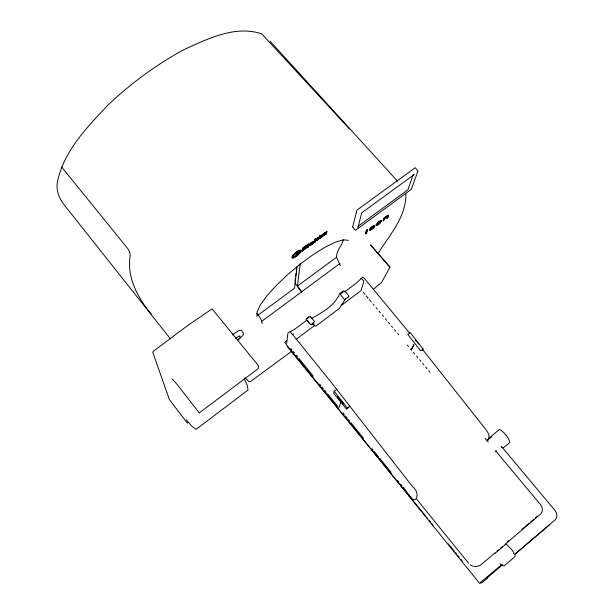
<?xml version="1.0" encoding="UTF-8"?>
<svg xmlns="http://www.w3.org/2000/svg" width="614" height="614" viewBox="0 0 614 614"><rect width="100%" height="100%" fill="white"/><g stroke="black" fill="none" stroke-linecap="round" stroke-linejoin="round"><path stroke-width="0.92" d="M257.005 316.394L257.128 311.697L260.543 304.621L267.113 295.595L276.446 285.264L287.866 274.412L300.484 263.882L313.309 254.526L325.313 247.074L335.582 242.062L343.403 239.782L348.291 240.32M374.302 225.852L373.512 226.673L374.302 225.691M374.425 226.006C373.197 224.77 367.702 229.882 370.127 230.442C373.166 228.477 377.856 223.949 370.342 229.575M405.892 193.763C406.345 216.949 389.383 235.154 377.909 253.728M370.395 229.644L371.293 227.978L373.466 226.528M549.3 524.985L515.177 553.905M286.715 343.364L287.897 333.118L289.816 331.698L291.566 333.272M313.109 322.657L313.263 323.501M295.042 281.082L295.372 278.288M295.587 276.423L295.917 273.629M296.24 270.828L296.57 268.034M297.107 266.484L294.543 288.219L258.041 315.128M301.773 291.995L297.414 286.101L300.277 263.306M303.592 248.923L303.7 248.071L306.693 245.899L306.501 245.224L302.525 248.125L302.157 251.065L306.57 247.964M302.395 251.349L302.763 248.409L306.747 245.516M303.186 249.975L303.308 249.008L306.294 246.951L303.354 248.632L303.7 248.071M303.423 250.259L303.546 249.292L306.294 246.951M306.056 246.667L306.248 247.327M306.501 245.224L306.693 245.899M302.84 250.558L306.332 247.68M307.2 247.388L307.606 244.426L308.573 243.72L308.397 246.974L307.2 247.388L308.397 246.974M307.437 247.672L307.844 244.71L308.811 244.011M310.761 243.72L312.564 242.323M312.726 242.522A1.827 0.453 -40 0 0 312.004 242.814L311.045 243.574A1.85 0.453 -40 0 0 310.4 244.441L312.802 242.614M310.062 244.487L313.539 241.801M310.323 244.832L313.777 242.085M315.389 240.527L315.473 241.816L314.522 242.507L314.744 239.23L315.941 238.815L315.665 240.573L315.703 238.524M314.522 242.507L314.982 239.514L315.941 238.815M319.303 236.175L318.965 238.232A1.896 0.46 -40.1 0 0 319.756 238.201A1.949 0.476 -40.1 0 0 320.178 237.94A4.183 1.028 -40.1 0 0 321.582 236.858L321.82 237.142A4.183 1.028 -40.1 0 1 320.416 238.224A1.949 0.476 -40.1 0 1 320.001 238.485A1.896 0.46 -40.1 0 1 319.196 238.524L320.209 235.515L319.549 236.459M305.879 319.242L309.195 316.433M320.101 236.175L321.905 235.316L320.339 236.459L320.209 235.515M320.339 236.459L320.447 235.799M321.644 236.804L321.46 236.628A2.817 0.691 -40.1 0 1 320.738 237.219L319.879 237.572L320.04 236.536L321.667 235.032M321.882 237.088L321.698 236.912A2.817 0.691 -40.1 0 1 320.968 237.503L320.117 237.856L320.278 236.82L321.905 235.316M310.231 317.039L310.339 316.44L314.491 321.498L313.601 322.91L310.899 324.936L306.762 319.879M325.719 234.341L325.481 234.057A1.804 0.437 -40.2 0 1 323.724 235.4L323.348 235.515A2.732 0.668 -40.2 0 1 323.279 235.032A1.773 0.43 -40.2 0 1 324.353 233.819A1.773 0.43 -40.2 0 1 325.719 232.99L325.719 234.341L326.571 233.727L326.709 231.332L325.927 232.552A2.157 0.53 -40.2 0 0 324.729 233.213A3.661 0.89 -40.2 0 0 323.593 234.149A2.218 0.545 -40.2 0 0 322.703 235.116A3.768 0.921 -40.2 0 0 322.273 236.037M325.267 233.773L325.466 232.714A1.804 0.445 -40.2 0 0 324.146 233.635A1.804 0.445 -40.2 0 0 323.056 234.87M326.049 232.514L326.955 231.616M326.709 231.332L326.571 233.727M381.34 220.771L379.375 223.481L376.19 225.453M340.402 265.678L336.541 257.266C336.334 250.535 341.798 246.045 343.333 239.959M357.924 227.679L361.7 212.866L414.151 174.568M487.777 577.835L482.19 582.502L480.371 583.093M365.476 233.727L366.466 230.15L367.502 229.39L366.627 233.12L365.476 233.727L366.504 232.967L367.502 229.39M365.606 233.873L366.596 230.304L367.625 229.544M349.466 128.902L261.725 33.847C235.277 25.051 208.169 38.628 184.446 49.396C156.961 64.186 131.749 82.798 108.962 104.096C88.071 126.085 64.854 149.632 57.8 180.14C55.383 189.281 58.959 198.66 64.838 205.682L170.446 338.882M383.19 220.679L385.753 217.041A2.594 0.568 -40.8 0 1 386.95 216.143L387.081 216.289A2.594 0.568 -40.8 0 0 385.876 217.187L383.313 220.825L384.019 218.016C385.185 216.504 384.855 218.523 384.894 217.371M383.313 220.825L384.141 218.162L385.024 217.517M384.901 217.909L387.81 215.491A1.85 0.407 -40.8 0 1 388.478 215.376L387.848 217.486L386.927 218.162L387.25 216.013M386.927 218.162L387.449 216.519M386.805 218.016L387.726 217.341L388.355 215.23A1.85 0.407 -40.8 0 0 387.68 215.337L384.771 217.763M336.702 389.36L334.223 391.279L333.64 393.037L334.193 393.973L346.618 409.208L349.773 406.115M413.161 174.66L407.965 189.726L358.023 226.336M337.401 396.828L337.554 396.398M338.859 407.788L340.931 402.208M343.157 403.951L343.119 403.16L337.6 396.406M487.309 440.691C491.369 436.339 487.547 431.765 484.853 428.265L422.516 349.42M347.908 407.558L347.102 408.609M374.072 226.658C368.239 234.041 368.047 228.247 374.356 225.745M411.088 349.85L413.629 345.214L413.115 344.6M411.487 349.443L414.043 344.776M360.786 278.672L362.705 277.206L364.57 278.641L409.592 333.08M422.225 350.464L423.107 348.959L410.19 332.619L407.796 334.461L420.728 350.817L423.107 348.959M374.202 226.804C369.996 232.422 368.861 227.518 373.512 226.673M345.651 298.573L339.281 308.52L315.634 326.287L312.096 323.731M240.32 337.454L237.825 339.949M315.427 240.281L318.382 237.449L316.54 239.997L318.727 239.414L316.294 239.713L318.382 237.449M315.665 240.573L318.62 237.733M300.008 250.811C296.171 254.419 301.029 248.279 300.139 250.896A4.689 1.159 -39.7 0 1 296.6 255.247A4.689 1.159 -39.7 0 1 292.855 256.36A4.689 1.159 -39.7 0 1 297.66 251.579L298.511 250.712L297.897 251.863A4.689 1.159 -39.7 0 0 293.093 256.644A4.689 1.159 -39.7 0 0 296.838 255.531A4.689 1.159 -39.7 0 0 300.346 251.141L300.008 250.811L300.944 250.144A5.887 1.458 -39.7 0 1 299.548 252.937A5.756 1.428 -39.7 0 1 293.139 257.611A5.887 1.458 -39.7 0 1 293.423 254.802A5.756 1.42 -39.7 0 1 297.882 251.065L298.511 250.712M300.246 251.095L301.182 250.435A5.887 1.458 -39.7 0 1 298.757 254.28A5.887 1.458 -39.7 0 1 293.231 258.01M340.663 294.014L343.541 291.504L344.907 291.074L349.044 296.055L348.245 297.153M306.916 318.988L309.111 317.039M502.168 564.274L479.542 583.269L284.743 342.535L286.538 340.478M487.063 577.981L502.206 565.018M507.179 541.893L508.592 540.688M522.015 529.268L524.84 526.866M525.538 526.267L529.053 523.274M530.458 522.084L533.267 519.69M535.37 517.901L537.473 516.105M494.976 552.922L480.486 565.156L476.771 566.499L473.885 566.545M497.148 551.073L498.591 549.837M500.763 547.995L502.206 546.759M505.099 544.296L540.543 514.125C543.382 511.631 542.669 507.049 540.374 504.432L495.621 450.829M494.991 553.375L505.959 544.035M238.332 339.788L242.545 335.766L243.758 333.778L241.31 330.202L238.723 330.555L232.322 334.845M495.283 451.735L496.388 450.822M503.434 447.729L509.904 442.402C508.584 437.345 504.079 431.911 499.451 429.439L488.322 438.695L488.445 439.877M486.802 440.745L491.944 436.539M373.327 289.409L381.593 282.417L389.967 267.213L370.672 245.101M292.74 334.622L293.638 333.985M348.33 296.869L344.638 299.632L340.501 294.651M296.171 339.304L314.084 325.857M341.484 305.288L361.047 290.599L363.925 281.312L361.439 278.342L357.041 282.578L344.845 291.727M290.253 331.568L294.298 329.503L306.701 320.255L309.18 323.279M261.879 321.214L340.087 263.391M291.389 351.492L250.596 381.478L249.284 381.916L244.971 377.725M297.414 286.101L336.541 257.266M314.284 242.223L315.473 241.816M318.489 239.13L317.208 240.066L318.727 239.414M188.79 422.217L187.247 423.023L169.357 399.491L152.732 352.152L154.114 350.671L187.439 325.712L212.083 308.873L258.402 365.629L258.356 368.523L199.281 412.892L176.855 384.118L172.127 378.999M298.749 251.003L298.128 251.349A5.756 1.42 -39.7 0 0 293.661 255.086A5.887 1.451 -39.7 0 0 293.385 257.903M311.628 318.382C321.084 313.033 332.65 306.839 337.938 297.007L338.736 296.409L339.365 293.883L343.364 290.898L344.193 291.888M186.257 419.769L191.606 426.032L196.15 429.355L247.987 390.074L247.342 385.515L244.188 378.477M325.811 232.23L325.689 232.269A2.157 0.53 -40.2 0 0 324.491 232.929A3.661 0.898 -40.2 0 0 323.355 233.865A2.218 0.545 -40.2 0 0 322.465 234.832A3.768 0.921 -40.2 0 0 322.035 235.753A2.771 0.675 -40.2 0 0 323.977 235.193M315.627 240.811L317.446 240.35M313.34 242.622L312.879 242.737L313.34 242.622A3.039 0.744 -40 0 1 312.802 243.175M377.057 224.64C383.612 221.462 377.909 219.651 377.18 224.785C382.929 222.276 379.337 219.359 377.096 224.716M472.903 566.292L470.117 564.773M381.424 220.733L378.086 222.629L376.175 225.522M343.134 403.943L337.408 396.867M312.695 323.755L314.115 324.783M151.251 313.931C137.889 298.35 126.707 277.229 130.114 256.053A6.462 3.078 65 0 0 127.459 248.256L61.553 166.901M506.634 544.426L511.209 548.993L513.795 552.539M500.08 563.698L502.321 565.486L504.01 566.031L514.931 556.668L515.154 555.348M270.03 41.138L397.611 181.26M370.641 245.032L389.928 267.113M415.333 340.018L416.469 341.376M417.604 342.735L418.786 344.155M363.189 292.233L365.031 294.436M366.251 295.91L368.093 298.112M369.321 299.578L371.163 301.781M372.997 303.984L374.225 305.45M376.067 307.652L377.288 309.126M379.13 311.329L380.358 312.795M382.192 314.997L383.42 316.463M385.262 318.666L386.49 320.14M388.324 322.342L389.552 323.808M391.394 326.011L392.615 327.477M394.457 329.68L395.685 331.153M397.527 333.356L398.747 334.822M407.335 345.099L408.556 346.572M410.398 348.775L411.626 350.241M413.468 352.444L414.688 353.91M416.53 356.112L417.758 357.586M419.592 359.789L420.82 361.255M422.662 363.457L423.89 364.923M425.725 367.126L426.953 368.6M428.795 370.802L430.015 372.268M485.198 438.35L488.26 442.019M513.45 553.16L514.601 554.565L555.309 519.705C558.118 517.042 556.791 512.483 554.557 509.889L501.554 446.57L501.815 447.322M287.022 346.265L399.138 483.609M400.351 485.098L425.195 515.537M426.408 517.019L427.62 518.508M429.439 520.733L430.644 522.222M431.857 523.704L433.07 525.193M448.22 543.751L454.283 551.172M455.496 552.661L456.709 554.143M457.921 555.632L459.126 557.113M460.945 559.339L462.158 560.828M291.827 333.586L330.447 381.355L412.8 486.948C421.143 492.996 415.831 507.908 408.533 493.856M416.729 499.251L468.559 563.222M290.921 348.552L292.118 350.041M293.323 351.523L294.52 353.004M296.324 355.23L297.521 356.719M298.726 358.2L313.14 376.006M319.748 384.172L320.945 385.653M322.15 387.135L323.348 388.624M324.553 390.105L326.349 392.331M327.554 393.812L337.761 406.43M343.065 412.976L344.27 414.465M345.467 415.947L347.271 418.172M348.476 419.654L349.673 421.143M350.878 422.624L363.488 438.204M371.9 448.596L373.097 450.077M374.302 451.566L378.5 456.755M379.705 458.244L391.118 472.343M397.726 480.501L398.923 481.982M400.727 484.208L401.924 485.697M403.129 487.178L407.335 492.374M256.744 313.478L260.735 318.42L262.193 323.563M334.223 391.279L347.294 408.041M294.82 282.947L301.712 291.965M323.977 235.185A3.607 0.883 -40.2 0 0 324.737 234.586A1.781 0.437 -40.2 0 0 325.527 233.788M325.282 233.773A1.804 0.445 -40.2 0 1 323.494 235.116L323.064 235.223A2.732 0.668 -40.2 0 1 323.041 234.748M313.501 241.824A2.771 0.683 -40 0 0 312.618 241.693A2.771 0.683 -40 0 0 310.454 243.244A3.07 0.752 -40 0 0 309.702 245.308M310.861 244.717A2.656 0.652 -40 0 1 310.323 245.04M312.442 243.505A3.976 0.975 -40 0 1 312.158 243.743M311.728 244.096A3.976 0.975 -40 0 1 310.999 244.625M310.385 244.602A1.788 0.437 -40 0 0 311.214 244.172A2.441 0.599 -40 0 0 312.764 242.868M312.488 242.238A1.827 0.453 -40 0 0 311.766 242.522L310.784 243.305A1.85 0.453 -40 0 0 310.623 243.482A2.771 0.683 -40 0 1 312.856 241.977A2.771 0.683 -40 0 1 313.746 242.108M310.185 244.096A1.85 0.453 -40 0 1 310.354 243.819M313.117 243.029A2.448 0.599 -40 0 1 311.444 244.464A1.788 0.437 -40 0 1 310.308 244.84M313.577 242.914A3.039 0.744 -40 0 1 312.818 243.666A3.976 0.975 -40 0 1 311.098 245.001A2.656 0.652 -40 0 1 309.955 245.585A3.07 0.752 -40 0 1 310.715 243.528M325.765 234.072A1.781 0.437 -40.2 0 1 324.975 234.87A2.97 0.729 -40.2 0 1 322.158 236.121M235.669 338.36A3.96 0.875 -38.5 0 1 239.107 336.081A3.96 0.875 -38.5 0 1 239.782 336.787M352.659 227.019L355.329 230.25L355.798 230.081L411.319 189.335L417.981 170.953L415.217 167.714L356.911 210.142L352.659 227.019M376.052 224.908C377.188 226.627 380.634 222.782 381.409 221.201C380.304 219.421 376.804 223.35 376.052 224.908M296.224 254.027L296.762 253.636L296.224 254.027M296.462 254.319L296.999 253.927L296.462 254.319M297.046 252.976C299.01 253.39 298.542 251.272 297.046 252.976M298.258 251.41C300.192 251.725 300.63 248.325 298.258 251.41"/></g></svg>
